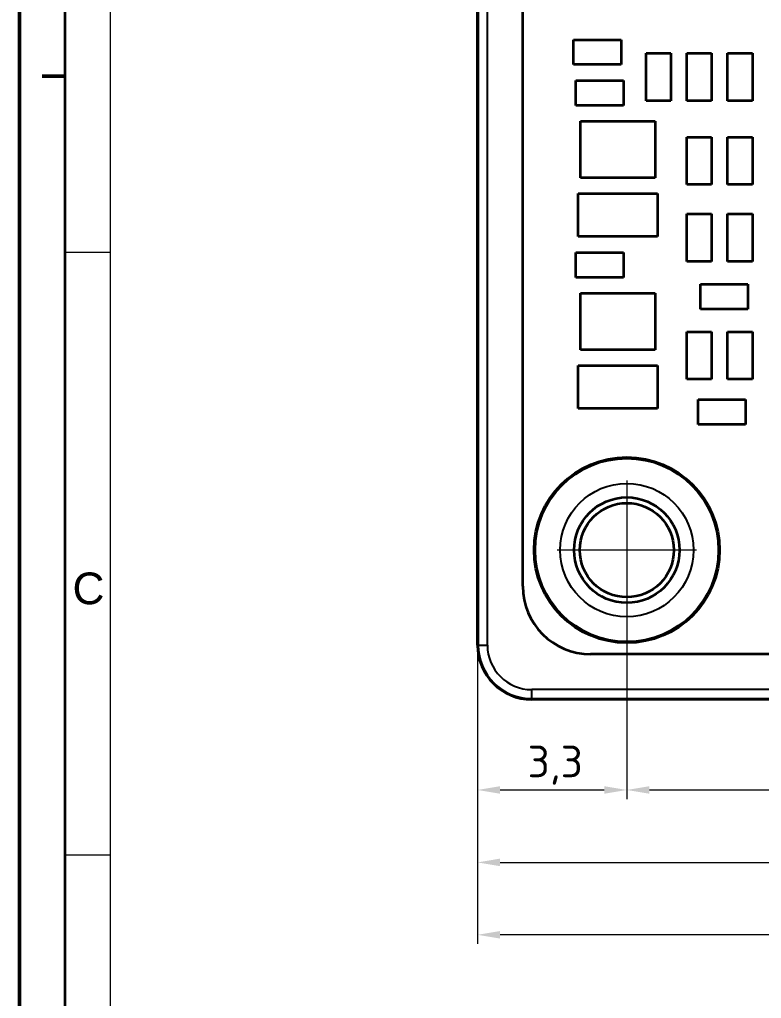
# Model space of a CAD drawing. Header units: millimetres. Extents: x 0 to 119, y 0 to 84.
# Drawn here: x 0 to 16.4, y 39.02 to 60.65 of the extents above; entities that cross this region are included whole.
import ezdxf

# ---------------------------------------------------------------- set-up
doc = ezdxf.new("R2010")
doc.units = ezdxf.units.MM
doc.header["$LTSCALE"] = 0.2
doc.layers.get('0').update_dxf_attribs({"lineweight": 25})
for name, color, linetype, lineweight in [('001', 7, 'Continuous', 50), ('Bemaßung (ISO)', 7, 'Continuous', 18), ('Mittelpunktmarkierung (ISO)', 7, 'Continuous', 18), ('Sichtbar (ISO)', 7, 'Continuous', 35), ('Sichtbar schmal (ISO)', 7, 'Continuous', 25)]:
    doc.layers.add(name, color=color, linetype=linetype, lineweight=lineweight)
doc.layers.add('Symbole(DIN)', color=3, linetype='Continuous', lineweight=25, true_color=0x00ff00)
doc.styles.add('Aktuell-DIN', font='arial.ttf')
doc.styles.add('Notiztext (DIN)', font='isocpeur.ttf')
doc.dimstyles.new('Standard (DIN)', dxfattribs={"dimscale": 0.2, "dimtxt": 3.5, "dimasz": 2.5, "dimexe": 1, "dimexo": 0, "dimgap": 0.7, "dimtad": 1, "dimtoh": 1, "dimrnd": 1e-08, "dimtxsty": 'Notiztext (DIN)', "dimcen": 0.09, "dimdle": 10, "dimclrd": 256, "dimclre": 256, "dimclrt": 256, "dimazin": 2, "dimtfac": 0.514286, "dimtdec": 4, "dimtmove": 0, "dimatfit": 3, "dimfxl": 1, "dimtolj": 1, "dimlwd": -1, "dimlwe": -1, "dimarcsym": 0})

# ---------------------------------------------------------------- blocks, each defined once
blk = doc.blocks.new('*D22')
at = {"layer": 'Bemaßung (ISO)', "transparency": 16777216}
for p, q in [((13.421, 47.387), (13.421, 43.427)), ((35.821, 47.261), (35.821, 43.427)), ((13.921, 43.627), (35.321, 43.627))]:
    blk.add_line(p, q, dxfattribs=at)
for points in [[(13.921, 43.711), (13.921, 43.544), (13.421, 43.627)], [(35.321, 43.711), (35.321, 43.544), (35.821, 43.627)]]:
    blk.add_solid(points, dxfattribs=at)
at = {"layer": 'Defpoints', "color": 0, "transparency": 16777216}
for p in [(13.421, 47.387), (35.821, 47.261), (35.821, 43.627)]:
    blk.add_point(p, dxfattribs=at)
at = {"layer": 'Bemaßung (ISO)', "transparency": 16777216, "insert": (23.804, 44.607), "char_height": 0.7, "attachment_point": 1, "style": 'Notiztext (DIN)'}
blk.add_mtext('\\A1;22,4', dxfattribs=at)
blk = doc.blocks.new('*D23')
at = {"layer": 'Bemaßung (ISO)', "transparency": 16777216}
for p, q in [((39.121, 47.335), (39.121, 41.827)), ((10.121, 46.827), (10.121, 41.827)), ((10.621, 42.027), (38.621, 42.027))]:
    blk.add_line(p, q, dxfattribs=at)
for points in [[(10.621, 42.111), (10.621, 41.944), (10.121, 42.027)], [(38.621, 42.111), (38.621, 41.944), (39.121, 42.027)]]:
    blk.add_solid(points, dxfattribs=at)
at = {"layer": 'Defpoints', "color": 0, "transparency": 16777216}
for p in [(39.121, 47.335), (10.121, 46.827), (39.121, 42.027)]:
    blk.add_point(p, dxfattribs=at)
at = {"layer": 'Bemaßung (ISO)', "transparency": 16777216, "insert": (24.207, 42.867), "char_height": 0.7, "attachment_point": 1, "style": 'Notiztext (DIN)'}
blk.add_mtext('\\A1;29', dxfattribs=at)
blk = doc.blocks.new('*D35')
at = {"layer": 'Bemaßung (ISO)', "transparency": 16777216}
for p, q in [((13.421, 47.387), (13.421, 43.427)), ((10.121, 46.827), (10.121, 43.427)), ((10.621, 43.627), (12.921, 43.627))]:
    blk.add_line(p, q, dxfattribs=at)
for points in [[(10.621, 43.711), (10.621, 43.544), (10.121, 43.627)], [(12.921, 43.711), (12.921, 43.544), (13.421, 43.627)]]:
    blk.add_solid(points, dxfattribs=at)
at = {"layer": 'Defpoints', "color": 0, "transparency": 16777216}
for p in [(13.421, 47.387), (10.121, 46.827), (13.421, 43.627)]:
    blk.add_point(p, dxfattribs=at)
at = {"layer": 'Bemaßung (ISO)', "transparency": 16777216, "insert": (11.226, 44.607), "char_height": 0.7, "attachment_point": 1, "style": 'Notiztext (DIN)'}
blk.add_mtext('\\A1;3,3', dxfattribs=at)
blk = doc.blocks.new('*D37')
at = {"layer": 'Bemaßung (ISO)', "transparency": 16777216}
for p, q in [((39.421, 54.612), (39.421, 40.227)), ((10.121, 46.827), (10.121, 40.227)), ((38.921, 40.427), (10.621, 40.427))]:
    blk.add_line(p, q, dxfattribs=at)
for points in [[(10.621, 40.511), (10.621, 40.344), (10.121, 40.427)], [(38.921, 40.511), (38.921, 40.344), (39.421, 40.427)]]:
    blk.add_solid(points, dxfattribs=at)
at = {"layer": 'Defpoints', "color": 0, "transparency": 16777216}
for p in [(39.421, 54.612), (10.121, 46.827), (10.121, 40.427)]:
    blk.add_point(p, dxfattribs=at)
at = {"layer": 'Bemaßung (ISO)', "transparency": 16777216, "insert": (23.985, 41.407), "char_height": 0.7, "attachment_point": 1, "style": 'Notiztext (DIN)'}
blk.add_mtext('\\A1;29,3', dxfattribs=at)
blk = doc.blocks.new('Ränder Basler-A2')
at = {"layer": '001'}
for p, q in [((0, 0), (0, 420)), ((2.5, 297), (5, 297))]:
    blk.add_line(p, q, dxfattribs=at)
at = {"layer": '001', "color": 7, "linetype": 'Continuous', "lineweight": 35}
blk.add_line((5, 415), (5, 5), dxfattribs=at)
at = {"layer": '001', "color": 7, "linetype": 'Continuous', "lineweight": 18}
for p, q in [((10, 410), (10, 10)), ((5, 277.53), (10, 277.53)), ((5, 210.99), (10, 210.99))]:
    blk.add_line(p, q, dxfattribs=at)
at = {"layer": 'Symbole(DIN)', "color": 250, "true_color": 0x3f3f3f, "insert": (5.85, 240.38), "char_height": 3.5, "attachment_point": 4, "style": 'Aktuell-DIN'}
blk.add_mtext('\\fArial|b0|i0;C', dxfattribs=at)

msp = doc.modelspace()

# ---------------------------------------------------------------- linework, layer by layer
at = {"layer": 'Mittelpunktmarkierung (ISO)', "linetype": 'Continuous'}
for p, q in [((13.421, 50.467), (13.421, 47.387)), ((14.961, 48.927), (11.881, 48.927))]:
    msp.add_line(p, q, dxfattribs=at)
at = {"layer": 'Sichtbar (ISO)'}
for p, q in [((10.121, 46.827), (10.121, 73.427)), ((11.121, 48.127), (11.121, 72.127)), ((12.246, 59.652), (12.246, 60.202)), ((12.246, 60.202), (13.296, 60.202)), ((13.296, 60.202), (13.296, 59.652)), ((13.846, 58.852), (13.846, 59.902)), ((13.846, 59.902), (14.396, 59.902)), ((14.396, 59.902), (14.396, 58.852)), ((14.746, 58.852), (14.746, 59.902)), ((14.746, 59.902), (15.296, 59.902)), ((15.296, 59.902), (15.296, 58.852)), ((15.646, 59.902), (16.196, 59.902)), ((15.646, 58.852), (15.646, 59.902)), ((16.196, 59.902), (16.196, 58.852)), ((13.296, 59.652), (12.246, 59.652)), ((12.296, 58.752), (12.296, 59.302)), ((12.296, 59.302), (13.346, 59.302)), ((13.346, 59.302), (13.346, 58.752)), ((14.396, 58.852), (13.846, 58.852)), ((15.296, 58.852), (14.746, 58.852)), ((16.196, 58.852), (15.646, 58.852)), ((13.346, 58.752), (12.296, 58.752)), ((12.396, 57.152), (12.396, 58.402)), ((12.396, 58.402), (14.046, 58.402)), ((14.046, 58.402), (14.046, 57.152)), ((14.746, 57.002), (14.746, 58.052)), ((14.746, 58.052), (15.296, 58.052)), ((15.296, 58.052), (15.296, 57.002)), ((15.646, 57.002), (15.646, 58.052)), ((15.646, 58.052), (16.196, 58.052)), ((16.196, 58.052), (16.196, 57.002)), ((14.046, 57.152), (12.396, 57.152)), ((15.296, 57.002), (14.746, 57.002)), ((16.196, 57.002), (15.646, 57.002)), ((12.346, 55.852), (12.346, 56.802)), ((12.346, 56.802), (14.096, 56.802)), ((14.096, 56.802), (14.096, 55.852)), ((14.746, 55.302), (14.746, 56.352)), ((14.746, 56.352), (15.296, 56.352)), ((15.296, 56.352), (15.296, 55.302)), ((15.646, 55.302), (15.646, 56.352)), ((15.646, 56.352), (16.196, 56.352)), ((16.196, 56.352), (16.196, 55.302)), ((14.096, 55.852), (12.346, 55.852)), ((12.296, 54.952), (12.296, 55.502)), ((12.296, 55.502), (13.346, 55.502)), ((13.346, 55.502), (13.346, 54.952)), ((15.296, 55.302), (14.746, 55.302)), ((16.196, 55.302), (15.646, 55.302)), ((13.346, 54.952), (12.296, 54.952)), ((15.046, 54.252), (15.046, 54.802)), ((15.046, 54.802), (16.096, 54.802)), ((16.096, 54.802), (16.096, 54.252)), ((12.396, 53.352), (12.396, 54.602)), ((12.396, 54.602), (14.046, 54.602)), ((14.046, 54.602), (14.046, 53.352)), ((16.096, 54.252), (15.046, 54.252)), ((14.746, 53.752), (15.296, 53.752)), ((14.746, 52.702), (14.746, 53.752)), ((15.296, 53.752), (15.296, 52.702)), ((15.646, 53.752), (16.196, 53.752)), ((15.646, 52.702), (15.646, 53.752)), ((16.196, 53.752), (16.196, 52.702)), ((14.046, 53.352), (12.396, 53.352)), ((12.346, 52.052), (12.346, 53.002)), ((12.346, 53.002), (14.096, 53.002)), ((14.096, 53.002), (14.096, 52.052)), ((15.296, 52.702), (14.746, 52.702)), ((16.196, 52.702), (15.646, 52.702)), ((14.996, 51.702), (14.996, 52.252)), ((14.996, 52.252), (16.046, 52.252)), ((16.046, 52.252), (16.046, 51.702)), ((14.096, 52.052), (12.346, 52.052)), ((16.046, 51.702), (14.996, 51.702)), ((18.986, 46.627), (12.621, 46.627)), ((37.414, 45.627), (11.321, 45.627))]:
    msp.add_line(p, q, dxfattribs=at)
for radius in [2.05, 1.166, 1.04]:
    msp.add_circle((13.421, 48.927), radius, dxfattribs=at)
for centre, radius in [((12.621, 48.127), 1.5), ((11.321, 46.827), 1.2)]:
    msp.add_arc(centre, radius, 180, 270, dxfattribs=at)
at = {"layer": 'Sichtbar schmal (ISO)'}
for p, q in [((10.139, 73.427), (10.139, 46.827)), ((10.339, 46.827), (10.339, 73.427)), ((10.121, 46.827), (10.139, 46.827)), ((10.139, 46.827), (10.339, 46.827)), ((11.321, 45.646), (11.321, 45.846)), ((37.406, 45.846), (11.321, 45.846)), ((11.321, 45.627), (11.321, 45.646)), ((11.321, 45.646), (37.406, 45.646))]:
    msp.add_line(p, q, dxfattribs=at)
for radius in [2.022, 1.474]:
    msp.add_circle((13.421, 48.927), radius, dxfattribs=at)
for radius in [1.182, 0.982]:
    msp.add_arc((11.321, 46.827), radius, 180, 270, dxfattribs=at)

# ---------------------------------------------------------------- block references
at = {"xscale": 0.2, "yscale": 0.2, "zscale": 0.2}
msp.add_blockref('Ränder Basler-A2', (0, 0), dxfattribs=at)

# ---------------------------------------------------------------- dimensions: what is measured, and where the dimension line sits
at = {"layer": 'Bemaßung (ISO)'}
for base, p1, p2, picture, middle in [((10.121, 40.427), (39.421, 54.612), (10.121, 46.827), '*D37', (24.773, 40.427)), ((13.421, 43.627), (10.121, 46.827), (13.421, 47.387), '*D35', (11.769, 43.627))]:
    dim = msp.add_linear_dim(base=base, p1=p1, p2=p2, dimstyle='Standard (DIN)', override={"dimgap": 0.7, "dimtoh": 0, "dimdec": 2, "dimtol": 0, "dimlim": 0, "dimtp": 0, "dimtm": 0, "dimtdec": 4, "dimtofl": 0, "dimatfit": 1}, dxfattribs=at)
    dim.commit()
    dim.dimension.update_dxf_attribs({"geometry": picture, "text_midpoint": middle, "dimtype": 160})
for base, p1, p2, override, picture, middle in [((35.821, 43.627), (13.421, 47.387), (35.821, 47.261), {"dimgap": 0.7, "dimtoh": 0, "dimdec": 2, "dimtol": 0, "dimlim": 0, "dimtp": 0, "dimtm": 0, "dimtdec": 4, "dimtofl": 0, "dimatfit": 1}, '*D22', (24.627, 43.627)), ((39.121, 42.027), (10.121, 46.827), (39.121, 47.335), {"dimgap": 0.7, "dimtoh": 0, "dimdec": 1, "dimtol": 0, "dimlim": 0, "dimtp": 0, "dimtm": 0, "dimtdec": 4, "dimtofl": 0, "dimatfit": 1}, '*D23', (24.627, 42.027))]:
    dim = msp.add_linear_dim(base=base, p1=p1, p2=p2, angle=180, dimstyle='Standard (DIN)', override=override, dxfattribs=at)
    dim.commit()
    dim.dimension.update_dxf_attribs({"geometry": picture, "text_midpoint": middle, "dimtype": 160})

doc.saveas('drawing.dxf')
